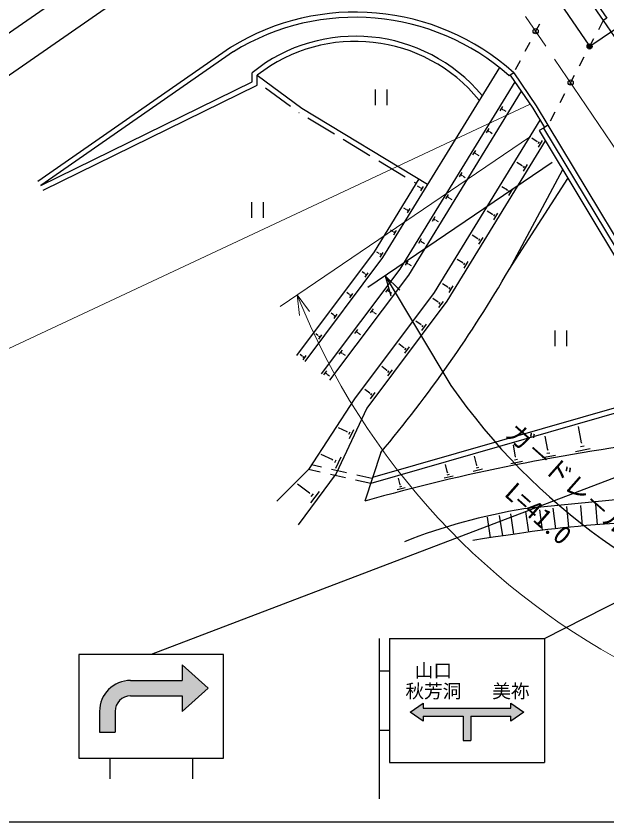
# Model space of a CAD drawing. Units: millimetres, scale not verified. Extents: x 0 to 700000, y -47500 to 447500.
# Drawn here: x 92603 to 149728, y 205000 to 282898 of the extents above; entities that cross this region are included whole.
import ezdxf
from ezdxf.enums import TextEntityAlignment as Align

# ---------------------------------------------------------------- set-up
doc = ezdxf.new("R2010")
doc.units = ezdxf.units.MM
doc.header["$LTSCALE"] = 1000
doc.header["$PDMODE"] = 32
doc.header["$PDSIZE"] = 500
doc.linetypes.add('CHAIN', pattern=[18.5, 12, -1.5, 3.5, -1.5])
for name, color, linetype, lineweight in [('M-STR-HTXT', 7, 'Continuous', 25), ('M-TTL-BAND', 7, 'Continuous', 25), ('M-TTL-LINE', 7, 'Continuous', 25), ('M-TTL-TXT', 2, 'CHAIN', 13), ('S-TTL', 7, 'Continuous', 13)]:
    doc.layers.add(name, color=color, linetype=linetype, lineweight=lineweight)
doc.layers.add('M-STR-STRC', color=6, linetype='Continuous')
doc.styles.add('@ＭＳ ゴシック', font='')
doc.styles.add('ＭＳ ゴシック', font='')
doc.styles.get('@ＭＳ ゴシック').set_extended_font_data('@MS Gothic')
doc.styles.get('ＭＳ ゴシック').set_extended_font_data('MS Gothic')

msp = doc.modelspace()

# ---------------------------------------------------------------- hatches: boundary and pattern name
at = {"layer": 'M-TTL-BAND'}
for points in [[(103672, 218676), (108672, 218676), (108672, 220176), (111172, 217926), (108672, 215676), (108672, 217176), (103672, 217176), (103646, 217176), (103620, 217175), (103594, 217174), (103568, 217172), (103542, 217170), (103516, 217168), (103489, 217165), (103464, 217161), (103438, 217157), (103412, 217153), (103386, 217148), (103360, 217143), (103335, 217137), (103309, 217131), (103284, 217125), (103259, 217118), (103234, 217110), (103209, 217102), (103184, 217094), (103159, 217085), (103135, 217076), (103110, 217067), (103086, 217057), (103062, 217046), (103038, 217035), (103015, 217024), (102991, 217012), (102968, 217000), (102945, 216988), (102922, 216975), (102900, 216962), (102877, 216948), (102855, 216934), (102834, 216919), (102812, 216905), (102791, 216889), (102770, 216874), (102749, 216858), (102728, 216842), (102708, 216825), (102688, 216808), (102669, 216791), (102649, 216773), (102630, 216755), (102612, 216736), (102593, 216718), (102575, 216699), (102558, 216680), (102540, 216660), (102523, 216640), (102507, 216620), (102490, 216599), (102474, 216579), (102459, 216558), (102444, 216536), (102429, 216515), (102414, 216493), (102400, 216471), (102387, 216448), (102373, 216426), (102360, 216403), (102348, 216380), (102336, 216357), (102324, 216333), (102313, 216310), (102302, 216286), (102292, 216262), (102282, 216238), (102272, 216213), (102263, 216189), (102254, 216164), (102246, 216139), (102238, 216114), (102230, 216089), (102223, 216064), (102217, 216039), (102211, 216013), (102205, 215988), (102200, 215962), (102195, 215936), (102191, 215910), (102187, 215885), (102183, 215859), (102181, 215833), (102178, 215807), (102176, 215780), (102174, 215754), (102173, 215728), (102173, 215702), (102172, 215676), (102172, 213676), (100672, 213676), (100672, 215676), (100673, 215728), (100674, 215781), (100676, 215833), (100680, 215885), (100684, 215937), (100689, 215989), (100695, 216041), (100701, 216093), (100709, 216145), (100718, 216197), (100727, 216248), (100738, 216300), (100749, 216351), (100761, 216402), (100775, 216452), (100789, 216503), (100803, 216553), (100819, 216603), (100836, 216653), (100853, 216702), (100872, 216751), (100891, 216800), (100911, 216848), (100932, 216896), (100953, 216944), (100976, 216991), (100999, 217038), (101023, 217084), (101048, 217130), (101074, 217176), (101101, 217221), (101128, 217266), (101156, 217310), (101185, 217353), (101215, 217397), (101245, 217439), (101276, 217481), (101308, 217523), (101341, 217564), (101374, 217604), (101408, 217644), (101443, 217683), (101478, 217722), (101514, 217760), (101551, 217797), (101588, 217834), (101626, 217870), (101665, 217905), (101704, 217940), (101744, 217974), (101784, 218007), (101825, 218040), (101867, 218072), (101909, 218103), (101952, 218133), (101995, 218163), (102038, 218192), (102083, 218220), (102127, 218247), (102172, 218274), (102218, 218300), (102264, 218325), (102310, 218349), (102357, 218372), (102404, 218395), (102452, 218416), (102500, 218437), (102548, 218457), (102597, 218477), (102646, 218495), (102696, 218512), (102745, 218529), (102795, 218545), (102845, 218560), (102896, 218574), (102947, 218587), (102997, 218599), (103049, 218610), (103100, 218621), (103151, 218630), (103203, 218639), (103255, 218647), (103307, 218653), (103359, 218659), (103411, 218664), (103463, 218669), (103515, 218672), (103568, 218674), (103620, 218675)], [(131950, 216486), (131950, 215986), (131950, 215236), (131950, 214736), (130700, 215611)], [(130700, 215611), (131950, 216486), (131950, 215986), (140450, 215986), (140450, 216486), (141700, 215611), (140450, 214736), (140450, 215236), (136575, 215236), (136575, 212861), (135825, 212861), (135825, 215236), (131950, 215236), (131950, 214736)], [(131950, 215986), (140450, 215986), (140450, 215236), (136575, 215236), (135825, 215236), (131950, 215236)], [(140450, 215986), (140450, 216486), (141700, 215611), (140450, 214736), (140450, 215236)], [(135825, 215236), (136575, 215236), (136575, 212861), (135825, 212861)]]:
    msp.add_hatch(color=256, dxfattribs=at).paths.add_polyline_path(points)

# ---------------------------------------------------------------- linework, layer by layer
at = {"layer": 'M-STR-HTXT'}
msp.add_line((40000, 205000), (579000, 205000), dxfattribs=at)
at = {"layer": 'M-STR-STRC'}
for p in [(142844, 281436), (146221, 276476)]:
    msp.add_point(p, dxfattribs=at)
at = {"layer": 'M-TTL-BAND'}
for p, q in [((148180, 280051), (159636, 287834)), ((144433, 268755), (126623, 256655)), ((128278, 257779), (134650, 247190)), ((129717, 256391), (128278, 257779)), ((128278, 257779), (128830, 255857)), ((167325, 244708), (105672, 221176)), ((143700, 222727), (179379, 240920)), ((127700, 222727), (127700, 207227)), ((128700, 222727), (128700, 210727)), ((128700, 222727), (143700, 222727)), ((143700, 222727), (143700, 210727)), ((98672, 221176), (98672, 212566)), ((112672, 221176), (98672, 221176)), ((112672, 211176), (112672, 221176)), ((108672, 220176), (111172, 217926)), ((108672, 220176), (108672, 218676)), ((127700, 219602), (128700, 219602)), ((103672, 218676), (108672, 218676)), ((111172, 217926), (108672, 215676)), ((103672, 217176), (108672, 217176)), ((108672, 217176), (108672, 215676)), ((130700, 215611), (131950, 216486)), ((131950, 216486), (131950, 215986)), ((131950, 215986), (140450, 215986)), ((140450, 216486), (141700, 215611)), ((140450, 215986), (140450, 216486)), ((100672, 215676), (100672, 213676)), ((102172, 215676), (102172, 213676)), ((131950, 214736), (130700, 215611)), ((131950, 215236), (135825, 215236)), ((131950, 215236), (131950, 214736)), ((135825, 215236), (135825, 212861)), ((136575, 215236), (136575, 212861)), ((136575, 215236), (140450, 215236)), ((141700, 215611), (140450, 214736)), ((140450, 214736), (140450, 215236)), ((100672, 213676), (102172, 213676)), ((127700, 213852), (128700, 213852)), ((135825, 212861), (136575, 212861)), ((98672, 212559), (98672, 211176)), ((98672, 211176), (112672, 211176)), ((101672, 211176), (101672, 209176)), ((109672, 211176), (109672, 209176)), ((128700, 210727), (143700, 210727))]:
    msp.add_line(p, q, dxfattribs=at)
for radius in [150, 120, 90, 60, 30]:
    msp.add_circle((148056, 279966), radius, dxfattribs=at)
for centre, radius, start, end in [((184949, 282093), 61223, 214.75793, 253.94826), ((103672, 215676), 3000, 90, 180), ((103672, 215676), 1500, 90, 180)]:
    msp.add_arc(centre, radius, start, end, dxfattribs=at)
msp.add_point((148056, 279966), dxfattribs=at)
at = {"layer": 'M-TTL-LINE'}
for p, q in [((187253, 347411), (87095, 277926)), ((190981, 345998), (89000, 275132)), ((142960, 287467), (147971, 280090)), ((146338, 287656), (149709, 282693)), ((146007, 287431), (149379, 282468)), ((143202, 282127), (142734, 281243)), ((149379, 282468), (148911, 281584)), ((149709, 282693), (149379, 282468)), ((149379, 282468), (151127, 279894)), ((148444, 280700), (148046, 279948)), ((113347, 279874), (94706, 266920)), ((142267, 280359), (141799, 279475)), ((113633, 279463), (94992, 266510)), ((147509, 278932), (147041, 278048)), ((141332, 278591), (140864, 277707)), ((115416, 276529), (115416, 277418)), ((139328, 277940), (128045, 259548)), ((140715, 277425), (140384, 277200)), ((140715, 277425), (142895, 274216)), ((115916, 276218), (115916, 277177)), ((115916, 277177), (120242, 273989)), ((140817, 276543), (129701, 258423)), ((140384, 277200), (140289, 277135)), ((140384, 277200), (142558, 274001)), ((146574, 277164), (146106, 276280)), ((94992, 266510), (115416, 276529)), ((95212, 266061), (115916, 276218)), ((116721, 275963), (119136, 274183)), ((127310, 275799), (127310, 274299)), ((128435, 275799), (128435, 274299)), ((141440, 275646), (130529, 257860)), ((145639, 275396), (145171, 274512)), ((142895, 274216), (144023, 272341)), ((119941, 273590), (119964, 273573)), ((120242, 273989), (132398, 266645)), ((139394, 273745), (139655, 274171)), ((139598, 273840), (139664, 273946)), ((139729, 273814), (139746, 273841)), ((139738, 273828), (139951, 273697)), ((142558, 274001), (143692, 272116)), ((144704, 273628), (144236, 272744)), ((120820, 273056), (123387, 271505)), ((143247, 272855), (133013, 256172)), ((138087, 271614), (138348, 272041)), ((143604, 272068), (143167, 271826)), ((143692, 272116), (143604, 272068)), ((143604, 272068), (151837, 258388)), ((144023, 272341), (143692, 272116)), ((144023, 272341), (152255, 258663)), ((138291, 271709), (138357, 271815)), ((138422, 271683), (138439, 271710)), ((138430, 271697), (138644, 271566)), ((143167, 271826), (151419, 258113)), ((124243, 270987), (126811, 269436)), ((143765, 270831), (134255, 255328)), ((142987, 270758), (142455, 271085)), ((142975, 270738), (143000, 270778)), ((143098, 270580), (143196, 270740)), ((143111, 270243), (143503, 270882)), ((136779, 269483), (137041, 269910)), ((136984, 269578), (137049, 269684)), ((137115, 269552), (137131, 269579)), ((137123, 269566), (137336, 269435)), ((127667, 268919), (130235, 267368)), ((145447, 268037), (140267, 258392)), ((141549, 268414), (141017, 268741)), ((141537, 268394), (141562, 268434)), ((141660, 268236), (141758, 268396)), ((141673, 267898), (142065, 268538)), ((135472, 267352), (135734, 267779)), ((135677, 267447), (135742, 267553)), ((135808, 267421), (135824, 267448)), ((135816, 267435), (136029, 267304)), ((131542, 267162), (127217, 260111)), ((131091, 266851), (131281, 266736)), ((131626, 266341), (131412, 266472)), ((131969, 266424), (131708, 265997)), ((140267, 258392), (145957, 267189)), ((131634, 266355), (131617, 266328)), ((131765, 266329), (131699, 266223)), ((134165, 265221), (134426, 265648)), ((140111, 266070), (139579, 266397)), ((140099, 266050), (140124, 266090)), ((140222, 265892), (140320, 266052)), ((140235, 265554), (140627, 266194)), ((115372, 264911), (115372, 263411)), ((116497, 264911), (116497, 263411)), ((134369, 265316), (134435, 265422)), ((134500, 265290), (134517, 265317)), ((134509, 265304), (134722, 265173)), ((130318, 264210), (130105, 264341)), ((130326, 264224), (130310, 264197)), ((130458, 264198), (130392, 264092)), ((130662, 264293), (130401, 263866)), ((132858, 263090), (133119, 263517)), ((138673, 263726), (138141, 264053)), ((138661, 263706), (138686, 263746)), ((138784, 263548), (138882, 263708)), ((138797, 263210), (139189, 263850)), ((133062, 263185), (133127, 263291)), ((133193, 263159), (133210, 263186)), ((133201, 263173), (133414, 263042)), ((129011, 262079), (128798, 262210)), ((129019, 262093), (129003, 262066)), ((129150, 262067), (129085, 261961)), ((129355, 262162), (129093, 261735)), ((131550, 260959), (131812, 261386)), ((131755, 261054), (131820, 261160)), ((131886, 261028), (131902, 261055)), ((131894, 261042), (132107, 260911)), ((137235, 261382), (136703, 261709)), ((137223, 261362), (137248, 261402)), ((137346, 261204), (137444, 261364)), ((137359, 260866), (137751, 261506)), ((127217, 260111), (119709, 250100)), ((128045, 259548), (120509, 249500)), ((127704, 259948), (127491, 260079)), ((127712, 259962), (127696, 259935)), ((127843, 259936), (127778, 259830)), ((128048, 260031), (127786, 259604)), ((130243, 258828), (130504, 259255)), ((130448, 258923), (130513, 259029)), ((130579, 258897), (130595, 258924)), ((130587, 258911), (130800, 258780)), ((135797, 259038), (135265, 259365)), ((135785, 259018), (135810, 259058)), ((135908, 258860), (136006, 259020)), ((135921, 258522), (136313, 259161)), ((129701, 258423), (122109, 248300)), ((130529, 257860), (122909, 247700)), ((126277, 258024), (126077, 258174)), ((126286, 258037), (126268, 258012)), ((126627, 258074), (126327, 257674)), ((126414, 257999), (126339, 257899)), ((128355, 256211), (128655, 256611)), ((128567, 256286), (128642, 256386)), ((134359, 256694), (133827, 257021)), ((134347, 256674), (134372, 256714)), ((134470, 256516), (134568, 256676)), ((134483, 256178), (134875, 256817)), ((124777, 256024), (124577, 256174)), ((124786, 256037), (124768, 256012)), ((125127, 256074), (124827, 255674)), ((124914, 255999), (124839, 255899)), ((133013, 256172), (125309, 245900)), ((128696, 256249), (128714, 256274)), ((128705, 256261), (128905, 256111)), ((133407, 255239), (132907, 255614)), ((134255, 255328), (126509, 245000)), ((133393, 255220), (133421, 255258)), ((133482, 254714), (133932, 255314)), ((133501, 255052), (133613, 255202)), ((123277, 254024), (123077, 254174)), ((123286, 254037), (123268, 254012)), ((123627, 254074), (123327, 253674)), ((123414, 253999), (123339, 253899)), ((126855, 254211), (127155, 254611)), ((127067, 254286), (127142, 254386)), ((127196, 254249), (127214, 254274)), ((127205, 254261), (127405, 254111)), ((131757, 253039), (131257, 253414)), ((125355, 252211), (125655, 252611)), ((131743, 253020), (131771, 253058)), ((131832, 252514), (132282, 253114)), ((131851, 252852), (131963, 253002)), ((144692, 252495), (144692, 250995)), ((145817, 252495), (145817, 250995)), ((121777, 252024), (121577, 252174)), ((121786, 252037), (121768, 252012)), ((122127, 252074), (121827, 251674)), ((121914, 251999), (121839, 251899)), ((125567, 252286), (125642, 252386)), ((125696, 252249), (125714, 252274)), ((125705, 252261), (125905, 252111)), ((130107, 250839), (129607, 251214)), ((130093, 250820), (130121, 250858)), ((130182, 250314), (130632, 250914)), ((120277, 250024), (120077, 250174)), ((120627, 250074), (120327, 249674)), ((123855, 250211), (124155, 250611)), ((124067, 250286), (124142, 250386)), ((124196, 250249), (124214, 250274)), ((124205, 250261), (124405, 250111)), ((130201, 250652), (130313, 250802)), ((120286, 250037), (120268, 250012)), ((120414, 249999), (120339, 249899)), ((122355, 248211), (122655, 248611)), ((128457, 248639), (127957, 249014)), ((128443, 248620), (128471, 248658)), ((128532, 248114), (128982, 248714)), ((128551, 248452), (128663, 248602)), ((122567, 248286), (122642, 248386)), ((122696, 248249), (122714, 248274)), ((122705, 248261), (122905, 248111)), ((162061, 247808), (126890, 237719)), ((161522, 248174), (127076, 238292)), ((126807, 246439), (126307, 246814)), ((126793, 246420), (126821, 246458)), ((126882, 245914), (127332, 246514)), ((126901, 246252), (127013, 246402)), ((125309, 245900), (120877, 239064)), ((126509, 245000), (123544, 238683)), ((124615, 242713), (123789, 243101)), ((147273, 241636), (146979, 243223)), ((124601, 242685), (124628, 242741)), ((124785, 242497), (124890, 242720)), ((124851, 242057), (125270, 242950)), ((144006, 240947), (143756, 242298)), ((147318, 241645), (147229, 241628)), ((127862, 240715), (126338, 236016)), ((140892, 240290), (140684, 241417)), ((144046, 240954), (143966, 240940)), ((148122, 241053), (146690, 240788)), ((147519, 241312), (147161, 241245)), ((123219, 239995), (122112, 240514)), ((123203, 239961), (123235, 240029)), ((123427, 239731), (123555, 240003)), ((123508, 239195), (124019, 240284)), ((137142, 239454), (136936, 240341)), ((141083, 240037), (140805, 239985)), ((140927, 240296), (140858, 240283)), ((144758, 240430), (143489, 240195)), ((144224, 240659), (143906, 240600)), ((122120, 239298), (121167, 239512)), ((134319, 238759), (134138, 239538)), ((137313, 239248), (137080, 239194)), ((137171, 239461), (137113, 239447)), ((141553, 239836), (140438, 239629)), ((120877, 239064), (117829, 236016)), ((123544, 238683), (119861, 233730)), ((122011, 238810), (120877, 239064)), ((124450, 238265), (122987, 238592)), ((124560, 238753), (123096, 239080)), ((126999, 238207), (125535, 238534)), ((134848, 238430), (133990, 238230)), ((134477, 238570), (134262, 238520)), ((134346, 238766), (134293, 238753)), ((137716, 239097), (136785, 238880)), ((120973, 236788), (119813, 237651)), ((126890, 237719), (125426, 238046)), ((129733, 237585), (129562, 238225)), ((129756, 237591), (129709, 237578)), ((120948, 236754), (120999, 236822)), ((121114, 235834), (121928, 236928)), ((130210, 237308), (129456, 237107)), ((129877, 237421), (129689, 237371)), ((164946, 237540), (141705, 235254)), ((121145, 236448), (121349, 236721)), ((144777, 233347), (144549, 235334)), ((146045, 233484), (145844, 235474)), ((147376, 233610), (147198, 235602)), ((148829, 233732), (148670, 235726)), ((139656, 232649), (139359, 234627)), ((140724, 232808), (140434, 234787)), ((142178, 233016), (141903, 234997)), ((143508, 233194), (143255, 235177)), ((138487, 232472), (138185, 234449))]:
    msp.add_line(p, q, dxfattribs=at)
for centre, radius, start, end in [((125391, 260321), 22965, 48.1421, 121.6319), ((125391, 260321), 22465, 48.4591, 121.6319), ((125420, 265040), 15916, 39.74971, 128.94459), ((125420, 265040), 15416, 39.11867, 128.06255), ((33474, 320142), 123360, 319.91958, 329.96253), ((178237, 51975), 191219, 96.77617, 105.74828), ((150293, 181373), 54561, 99.05593, 111.65987)]:
    msp.add_arc(centre, radius, start, end, dxfattribs=at)
msp.add_open_spline([(207400, 243052), (205236, 241171), (204447, 240355), (202157, 239318), (200542, 238587), (199601, 238115), (197839, 237921), (196646, 237790), (195988, 238385), (194791, 238302), (193470, 238211), (192804, 237695), (191489, 237540), (188089, 237141), (186052, 238477), (182726, 237667), (178756, 236701), (177557, 233532), (173582, 232587), (172374, 232300), (171633, 232265), (170407, 232460), (168578, 232752), (167792, 233825), (165962, 234111), (159982, 235047), (156504, 234299), (150468, 233857), (145086, 233463), (143198, 233199), (136752, 232206)], degree=3, knots=[0, 0, 0, 0, 1, 1, 1, 2, 2, 2, 3, 3, 3, 4, 4, 4, 5, 5, 5, 6, 6, 6, 7, 7, 7, 8, 8, 8, 9, 9, 9, 10, 10, 10, 10], dxfattribs=at)
for p in [(142844, 281436), (146221, 276476)]:
    msp.add_point(p, dxfattribs=at)
at = {"layer": 'M-TTL-TXT'}
msp.add_line((134262, 294041), (156319, 261575), dxfattribs=at)
at = {"layer": 'S-TTL'}
for p, q in [((142303, 274376), (84623, 247354)), ((142339, 271264), (118125, 254813)), ((120979, 254337), (119779, 255937)), ((119779, 255937), (120018, 253951))]:
    msp.add_line(p, q, dxfattribs=at)
msp.add_arc((184949, 282093), 70223, 201.86875, 284.39834, dxfattribs=at)

# ---------------------------------------------------------------- texts
at = {"layer": 'M-TTL-BAND', "style": 'ＭＳ ゴシック'}
msp.add_text('ガ－ドレ－ル', height=1833, rotation=318.493, dxfattribs=at).set_placement((145039, 236994), align=Align.BOTTOM_CENTER)
at = {"layer": 'M-TTL-BAND', "style": '@ＭＳ ゴシック'}
msp.add_text('L=41.0', height=1833, rotation=318.493, dxfattribs=at).set_placement((143713, 235496), align=Align.TOP_CENTER)
at = {"layer": 'M-TTL-BAND', "style": 'ＭＳ ゴシック'}
for s, p in [('山口', (132950, 218586)), ('秋芳洞', (132950, 216586)), ('美祢', (140450, 216586))]:
    msp.add_text(s, height=1320, dxfattribs=at).set_placement(p, align=Align.BOTTOM_CENTER)

doc.saveas('drawing.dxf')
